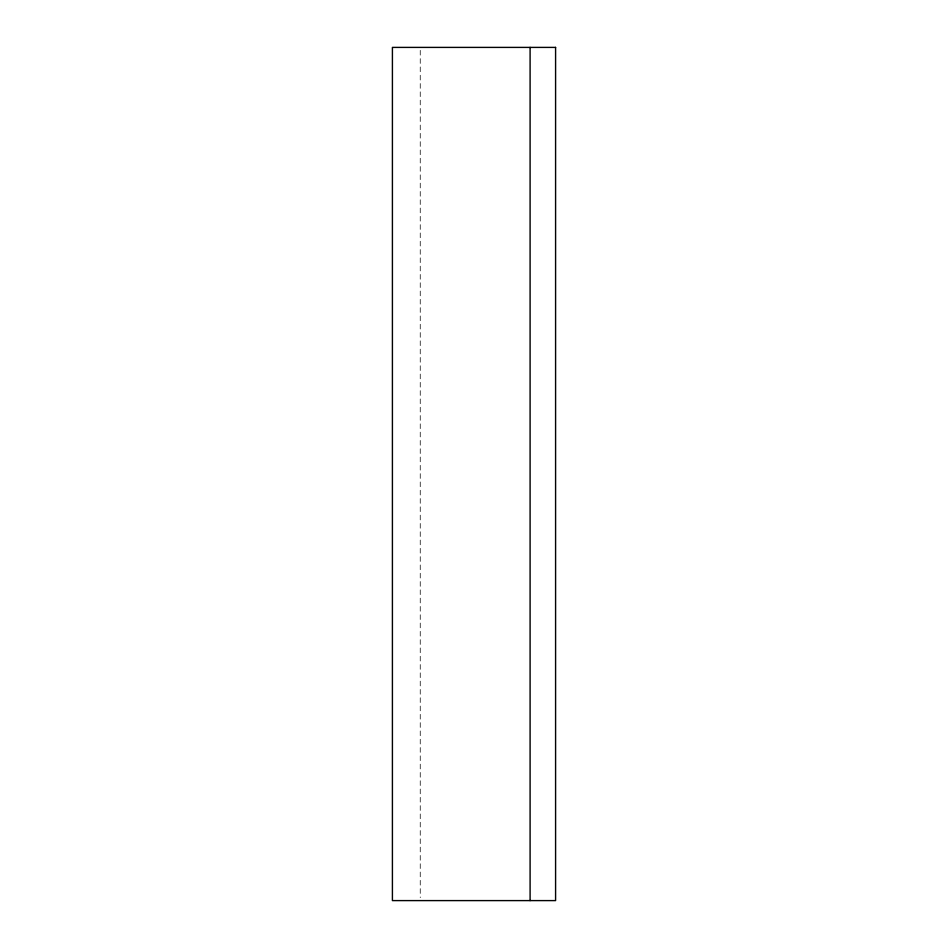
<?xml version="1.0" encoding="UTF-8"?>
<svg xmlns="http://www.w3.org/2000/svg" width="948" height="948" viewBox="0 0 948 948"><rect width="100%" height="100%" fill="white"/><g stroke="black" fill="none" stroke-linecap="round" stroke-linejoin="round"><path stroke-width="0.71" stroke-dasharray="4.74 3.56" d="M420.248 50.363L420.248 897.638"/><path stroke-width="1.42" d="M530.098 47.4L530.098 900.6M555.587 47.4L392.413 47.4L392.413 900.6L555.587 900.6L555.587 47.4"/></g></svg>
